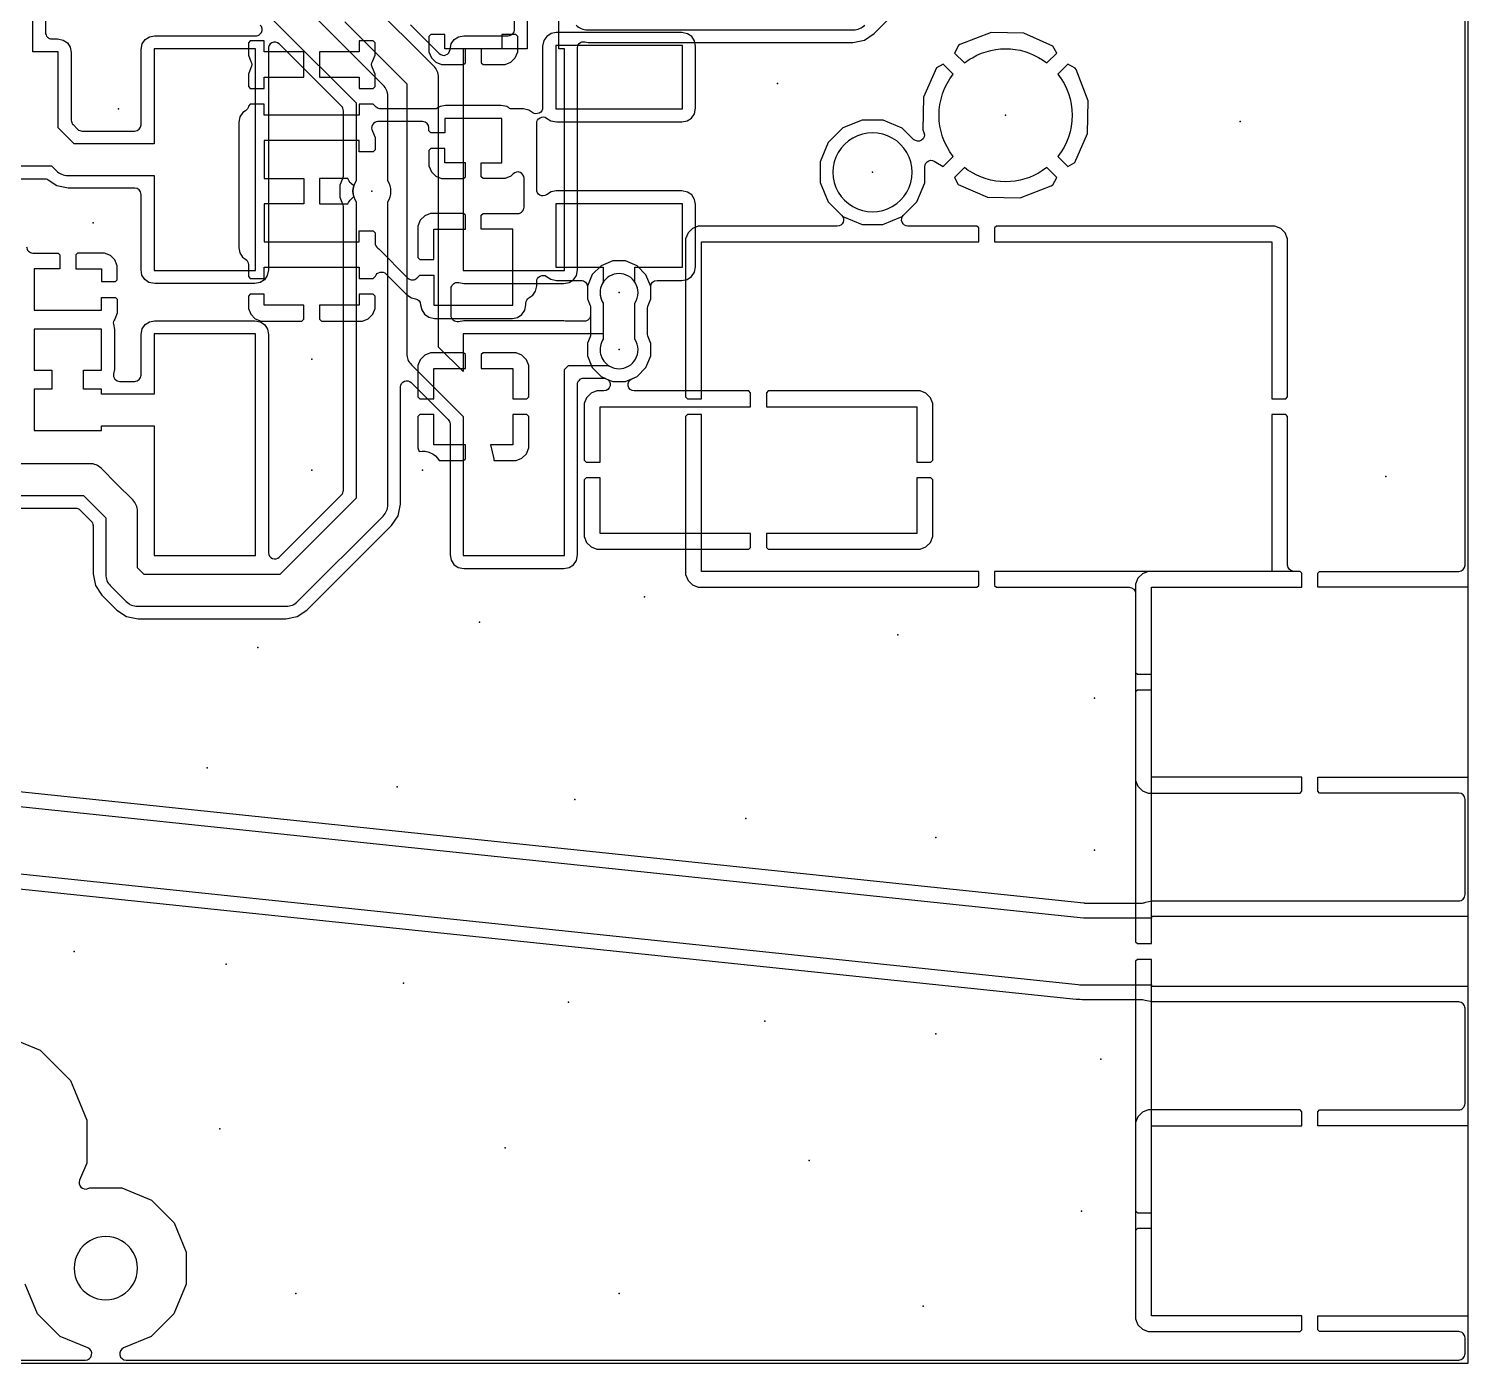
# Model space of a CAD drawing. Header units: millimetres. Extents: x 41 to 126, y -73 to -17.
# Drawn here: x 103.28 to 126, y -73 to -51.93 of the extents above; entities that cross this region are included whole.
import ezdxf

# ---------------------------------------------------------------- set-up
doc = ezdxf.new("R2010")
doc.units = ezdxf.units.MM
for name, color, linetype in [('Board', 5, 'Continuous'), ('Bottom', 70, 'Continuous'), ('Holes', 6, 'Continuous'), ('Top', 1, 'Continuous')]:
    doc.layers.add(name, color=color, linetype=linetype)

msp = doc.modelspace()

# ---------------------------------------------------------------- linework, layer by layer
at = {"layer": 'Board'}
msp.add_lwpolyline([(41, -73), (126, -73), (126, -17), (41, -17)], close=True, dxfattribs=at)
at = {"layer": 'Bottom'}
for points in [[(102.84, -67.8), (103.464, -68.06), (103.942, -68.538), (104.2, -69.163), (104.2, -69.84), (104.087, -70.112, 0.66818), (104.217, -70.243), (104.248, -70.23), (104.754, -70.23), (105.22, -70.424), (105.577, -70.782), (105.77, -71.248), (105.77, -71.754), (105.576, -72.22), (105.218, -72.577), (104.782, -72.758, 0.821045), (104.82, -72.95), (125.85, -72.95, 0.414214), (125.95, -72.85), (125.95, -72.6, 0.414214), (125.85, -72.5), (123.654, -72.5), (123.625, -72.471), (123.625, -72.25), (126, -72.25), (126, -60.75), (123.625, -60.75), (123.625, -60.529), (123.654, -60.5), (125.85, -60.5, 0.414213), (125.95, -60.4), (125.95, -41.977, 0.812489)], [(101.36, -59.5), (104.022, -59.5, -0.198912), (104.093, -59.529), (104.182, -59.618, -0.00094), (104.182, -59.618), (104.271, -59.707, -0.198912), (104.3, -59.778), (104.3, -60.54), (104.336, -60.721), (104.439, -60.875), (104.675, -61.111), (104.829, -61.214), (105.01, -61.25), (107.34, -61.25), (107.521, -61.214), (107.675, -61.111), (109.011, -59.775), (109.114, -59.621), (109.15, -59.44), (109.15, -57.589, -0.668178), (109.321, -57.519), (109.903, -58.101, -0.198912), (109.933, -58.172), (109.933, -60.241), (109.948, -60.323), (109.992, -60.392), (110.059, -60.438), (110.148, -60.456), (111.729, -60.456), (111.812, -60.44), (111.881, -60.396), (111.926, -60.329), (111.944, -60.24), (111.944, -58.013), (111.944, -57.55, -0.414214), (112.044, -57.45), (112.36, -57.45, -0.098712), (112.398, -57.458), (112.5, -57.5), (112.699, -57.5), (112.883, -57.424), (113.024, -57.284), (113.1, -57.1), (113.1, -56.901), (113.058, -56.798, -0.098271), (113.05, -56.76), (113.05, -56.34, -0.098712), (113.058, -56.302), (113.1, -56.2), (113.1, -56.001), (113.024, -55.817), (112.884, -55.676), (112.7, -55.6), (112.501, -55.6), (112.317, -55.676), (112.176, -55.816), (112.1, -56), (112.1, -56.199), (112.142, -56.302, -0.098271), (112.15, -56.34), (112.15, -56.45, -0.414214), (112.05, -56.55), (111.767, -56.55, -0.049993), (111.748, -56.548), (111.728, -56.544), (110.148, -56.544), (110.068, -56.559, -0.4698), (109.95, -56.461), (109.95, -56.038, -0.474023), (110.07, -55.94), (110.148, -55.956), (111.729, -55.956), (111.812, -55.94), (111.881, -55.896), (111.926, -55.829), (111.944, -55.74), (111.944, -55.23), (111.944, -52.335), (111.944, -52.259), (111.944, -52.257, -0.531193), (112.062, -52.14), (112.11, -52.15), (116.29, -52.15), (116.471, -52.114), (116.625, -52.011), (118.661, -49.975, -0.198912)], [(101.35, -59.3), (104.146, -59.3), (104.323, -59.477), (104.5, -59.654), (104.5, -60.55, 0.198912), (104.573, -60.727), (104.823, -60.977, 0.198912), (105, -61.05), (107.35, -61.05, 0.198913), (107.527, -60.977), (108.877, -59.627, 0.198912), (108.95, -59.45), (108.95, -54.666, 0.147477), (109, -54.5, 0.147477), (108.95, -54.334), (108.95, -53, 0.198913), (108.877, -52.823), (106.377, -50.323, 0.198912)], [(103.549, -50.456), (103.549, -51.994, 0.414214), (103.649, -52.094), (103.739, -52.094), (103.828, -52.112), (103.895, -52.157), (103.939, -52.226), (103.955, -52.309), (103.955, -53.378, 0.19891), (103.984, -53.448), (104.056, -53.521, 0.198912), (104.127, -53.55), (104.956, -53.55, 0.414213), (105.056, -53.45), (105.056, -52.26), (105.074, -52.171), (105.119, -52.104), (105.188, -52.06), (105.271, -52.044), (106.852, -52.044, 0.725653), (106.938, -51.875)], [(106.096, -50.75), (108.45, -53.104), (108.45, -54.334, 0.301511), (108.45, -54.666), (108.45, -59.346), (107.246, -60.55), (105.104, -60.55), (105, -60.446), (105, -59.55, 0.198912), (104.927, -59.373), (104.677, -59.123), (104.427, -58.873, 0.198912), (104.25, -58.8), (101.483, -58.8, 0.46912)], [(108.273, -51.827), (109.25, -52.804), (109.25, -57.062, 0.198912), (109.323, -57.238), (110.138, -58.054), (110.138, -60.25), (111.738, -60.25), (111.738, -57.315), (111.804, -57.25), (112.434, -57.25, 0.015523), (112.45, -57.26, 0.57735), (112.9, -57, 0.147477), (112.85, -56.834), (112.85, -56.266, 0.147477), (112.9, -56.1, 0.57735), (112.45, -55.84, 0.432518), (112.35, -56.266), (112.35, -56.75), (111.738, -56.75), (111.7, -56.75), (110.138, -56.75), (110.138, -57.346), (109.75, -56.958), (109.75, -52.7, 0.198912), (109.677, -52.523), (108.627, -51.473)], [(109.307, -51.871), (109.762, -52.325, 0.64562), (109.932, -52.261), (109.951, -52.171), (109.996, -52.104), (110.065, -52.06), (110.148, -52.044), (110.85, -52.044, 0.414214), (110.95, -51.944), (110.95, -51.676, 0.247739)], [(111.923, -51.877, 0.198912), (112.1, -51.95), (116.3, -51.95, 0.198912), (116.477, -51.877)], [(103.25, -55.375, 0.414214), (103.35, -55.475), (103.746, -55.475), (103.775, -55.504), (103.775, -55.725), (103.37, -55.725), (103.37, -56.375), (104.43, -56.375), (104.43, -56.175), (104.651, -56.175), (104.68, -56.204), (104.68, -56.425), (104.642, -56.518, 0.223985), (104.62, -56.6), (104.636, -56.684), (104.636, -57.315), (104.623, -57.38, 0.474022), (104.721, -57.5), (104.956, -57.5, 0.414214), (105.056, -57.4), (105.056, -56.76), (105.074, -56.671), (105.119, -56.604), (105.188, -56.56), (105.271, -56.544), (106.852, -56.544), (106.941, -56.562), (107.008, -56.608), (107.052, -56.677), (107.067, -56.759), (107.067, -60.205, 0.668179), (107.238, -60.275), (108.221, -59.293, 0.198912), (108.25, -59.222), (108.25, -54.74, 0.098271), (108.242, -54.702), (108.2, -54.599), (108.2, -54.4), (108.242, -54.298, 0.098712), (108.25, -54.26), (108.25, -53.228, 0.198912), (108.221, -53.157), (107.237, -52.173, 0.723023), (107.067, -52.259), (107.067, -55.74), (107.049, -55.829), (107.004, -55.896), (106.935, -55.94), (106.852, -55.956), (105.272, -55.956), (105.182, -55.938), (105.115, -55.892), (105.071, -55.823), (105.056, -55.741), (105.056, -54.55, 0.414213), (104.956, -54.45), (103.909, -54.45), (103.728, -54.414), (103.592, -54.323, 0.148336), (103.536, -54.306), (103.082, -54.306, 0.736707)], [(42.82, -72.95), (104.179, -72.95, 0.820313), (104.217, -72.758), (103.78, -72.576), (103.423, -72.218), (103.23, -71.752)]]:
    msp.add_lwpolyline(points, format="xyb", dxfattribs=at)
for points in [[(103.749, -53.496), (103.749, -52.3), (103.349, -52.3), (103.349, -50.151), (104.649, -50.151), (104.649, -47.849), (102.149, -47.849), (102.149, -50.151), (102.849, -50.151), (102.849, -52.3), (101.249, -52.3), (101.249, -54.1), (103.646, -54.1), (103.722, -54.177, 0.198912), (103.899, -54.25), (105.262, -54.25), (105.262, -55.75), (106.862, -55.75), (106.862, -52.25), (105.262, -52.25), (105.262, -53.75), (104.003, -53.75)], [(118.051, -52.474, -0.035632), (118.175, -52.391, -0.306508), (119.349, -52.474), (119.506, -52.317), (119.447, -52.208), (118.987, -52.006), (118.47, -51.995), (117.979, -52.185), (117.957, -52.2), (117.894, -52.317)], [(117.874, -53.949, -0.345918), (117.874, -52.651), (117.717, -52.494), (117.608, -52.553), (117.406, -53.013), (117.395, -53.53), (117.412, -53.574, -0.811982), (117.248, -53.681), (117.068, -53.501), (116.765, -53.375), (116.437, -53.375), (116.133, -53.5), (115.901, -53.732), (115.775, -54.035), (115.775, -54.363), (115.9, -54.667), (116.112, -54.879, -0.667862), (116.042, -55.05), (113.85, -55.05), (113.758, -55.088), (113.688, -55.158), (113.65, -55.25), (113.65, -57.746), (113.679, -57.775), (113.9, -57.775), (113.9, -55.3), (118.275, -55.3), (118.275, -55.079), (118.246, -55.05), (117.158, -55.05, -0.668493), (117.087, -54.879), (117.299, -54.668), (117.425, -54.365), (117.425, -54.265), (117.425, -54.11, -0.67489), (117.597, -54.041), (117.717, -54.106)], [(119.526, -52.651, -0.168073), (119.75, -53.3, -0.168073), (119.526, -53.949), (119.683, -54.106), (119.792, -54.047), (119.994, -53.587), (120.005, -53.07), (119.815, -52.579), (119.8, -52.557), (119.683, -52.494)], [(117.225, -54.2, 0.57735), (116.287, -53.659, 0.57735), (116.287, -54.741, 0.57735)], [(119.349, -54.126, -0.306508), (118.175, -54.209, -0.035632), (118.051, -54.126), (117.894, -54.283), (117.953, -54.392), (118.413, -54.594), (118.93, -54.605), (119.421, -54.415), (119.443, -54.4), (119.506, -54.283)], [(122.9, -58.025), (122.9, -60.5), (118.525, -60.5), (118.525, -60.721), (118.554, -60.75), (120.65, -60.75, -0.414213), (120.75, -60.85), (120.75, -66.346), (120.779, -66.375), (121, -66.375), (121, -60.75), (123.375, -60.75), (123.375, -60.529), (123.346, -60.5), (123.25, -60.5, -0.414214), (123.15, -60.4), (123.15, -58.054), (123.121, -58.025)], [(105, -71.5, 0.57735), (104.25, -71.067, 0.57735), (104.25, -71.933, 0.57735)]]:
    msp.add_lwpolyline(points, format="xyb", close=True, dxfattribs=at)
msp.add_lwpolyline([(111.15, -51.45), (111.15, -52.25), (110.138, -52.25), (110.138, -55.75), (111.738, -55.75), (111.738, -52.25), (111.65, -52.25), (111.65, -51.604)], dxfattribs=at)
for points in [[(118.525, -55.3), (122.9, -55.3), (122.9, -57.775), (123.121, -57.775), (123.15, -57.746), (123.15, -55.25), (123.112, -55.158), (123.042, -55.088), (122.95, -55.05), (118.554, -55.05), (118.525, -55.079)], [(104.025, -55.725), (104.43, -55.725), (104.43, -55.925), (104.651, -55.925), (104.68, -55.896), (104.68, -55.675), (104.642, -55.583), (104.572, -55.513), (104.48, -55.475), (104.054, -55.475), (104.025, -55.504)], [(104.15, -57.625), (104.15, -57.325), (104.43, -57.325), (104.43, -56.675), (103.37, -56.675), (103.37, -57.325), (103.65, -57.325), (103.65, -57.625), (103.37, -57.625), (103.37, -58.275), (104.43, -58.275), (104.43, -58.2), (105.262, -58.2), (105.262, -60.25), (106.862, -60.25), (106.862, -56.75), (105.262, -56.75), (105.262, -57.7), (104.43, -57.7), (104.43, -57.625)], [(118.275, -60.5), (113.9, -60.5), (113.9, -58.025), (113.679, -58.025), (113.65, -58.054), (113.65, -60.55), (113.688, -60.642), (113.758, -60.712), (113.85, -60.75), (118.246, -60.75), (118.275, -60.721)], [(123.375, -72.25), (121, -72.25), (121, -66.625), (120.779, -66.625), (120.75, -66.654), (120.75, -72.3), (120.788, -72.392), (120.858, -72.462), (120.95, -72.5), (123.346, -72.5), (123.375, -72.471)]]:
    msp.add_lwpolyline(points, close=True, dxfattribs=at)
at = {"layer": 'Holes'}
for p in [(115.1, -52.8), (104.7, -53.2), (118.7, -53.3), (122.4, -53.4), (116.6, -54.2), (108.7, -54.5), (104.3, -55), (112.6, -56.1), (112.6, -57), (107.75, -57.15), (107.75, -58.9), (109.5, -58.9), (124.7, -59), (113, -60.9), (110.4, -61.3), (117, -61.5), (106.9, -61.7), (120.1, -62.5), (106.1, -63.6), (109.1, -63.9), (111.9, -64.1), (114.6, -64.4), (117.6, -64.7), (120.1, -64.9), (104, -66.5), (106.4, -66.7), (109.2, -67), (111.8, -67.3), (114.9, -67.6), (117.6, -67.8), (120.2, -68.2), (106.3, -69.3), (110.8, -69.6), (115.6, -69.8), (119.9, -70.6), (107.5, -71.9), (112.6, -71.9), (117.4, -72.1)]:
    msp.add_point(p, dxfattribs=at)
at = {"layer": 'Top'}
for points in [[(102.829, -63.944), (119.935, -65.734, 0.026074), (119.945, -65.735), (120.862, -65.735, 0.130761), (120.911, -65.722), (121.009, -65.703), (125.85, -65.703, 0.414214), (125.95, -65.603), (125.95, -64.1, 0.414213), (125.85, -64), (123.654, -64), (123.625, -63.971), (123.625, -63.75), (126, -63.75), (126, -60.75), (123.625, -60.75), (123.625, -60.529), (123.654, -60.5), (125.85, -60.5, 0.414213), (125.95, -60.4), (125.95, -41.977, 0.812489)], [(102.645, -65.222), (119.845, -67.022, 0.026074), (119.9, -67.025), (121, -67.025), (121, -67.05), (126, -67.05), (126, -65.95), (121, -65.95), (121, -65.975), (119.927, -65.975), (102.785, -64.181)], [(102.84, -67.8), (103.464, -68.06), (103.942, -68.538), (104.2, -69.163), (104.2, -69.18), (104.2, -69.84), (104.087, -70.112, 0.66818), (104.217, -70.243), (104.248, -70.23), (104.754, -70.23), (105.22, -70.424), (105.577, -70.782), (105.627, -70.901), (105.77, -71.248), (105.77, -71.754), (105.576, -72.22), (105.218, -72.577), (104.782, -72.758, 0.821045), (104.82, -72.95), (125.85, -72.95, 0.414214), (125.95, -72.85), (125.95, -72.6, 0.414214), (125.85, -72.5), (123.654, -72.5), (123.625, -72.471), (123.625, -72.25), (126, -72.25), (126, -69.25), (123.625, -69.25), (123.625, -69.029), (123.654, -69), (125.85, -69, 0.414214), (125.95, -68.9), (125.95, -67.397, 0.414214), (125.85, -67.297), (121.01, -67.297), (120.902, -67.275, 0.111788), (120.859, -67.265), (119.91, -67.265), (119.875, -67.258, 0.07223), (119.846, -67.257), (119.811, -67.26), (102.63, -65.462)], [(42.82, -72.95), (104.179, -72.95, 0.820313), (104.217, -72.758), (103.78, -72.576), (103.423, -72.218), (103.23, -71.752)]]:
    msp.add_lwpolyline(points, format="xyb", dxfattribs=at)
for points in [[(107, -53.125), (106.779, -53.125), (106.75, -53.154, -0.235677), (106.704, -53.231), (106.662, -53.258), (106.618, -53.323), (106.6, -53.41), (106.6, -55.391), (106.615, -55.471), (106.658, -55.538), (106.706, -55.571, -0.247734), (106.75, -55.654), (106.75, -55.846), (106.779, -55.875), (107, -55.875), (107, -55.7), (108.5, -55.7), (108.5, -55.875), (108.721, -55.875), (108.756, -55.84, -0.548542), (108.921, -55.804), (109.252, -56.135), (109.323, -56.182), (109.389, -56.196, -0.347343), (109.469, -56.29), (109.485, -56.373), (109.529, -56.442), (109.596, -56.488), (109.685, -56.506), (110.916, -56.506), (110.998, -56.49), (111.067, -56.446), (111.113, -56.379), (111.131, -56.29), (111.131, -56.265, -0.255081), (111.177, -56.181), (111.238, -56.142), (111.282, -56.077), (111.3, -55.99), (111.3, -55.926, -0.602904), (111.456, -55.844), (111.521, -55.888), (111.61, -55.906), (112, -55.906, -0.414469), (112.1, -56.006), (112.1, -56.199), (112.142, -56.302, -0.098271), (112.15, -56.34), (112.15, -56.76, -0.098711), (112.142, -56.798), (112.1, -56.9), (112.1, -57.099), (112.176, -57.283), (112.316, -57.424), (112.398, -57.458, -0.820312), (112.36, -57.65), (112.25, -57.65), (112.158, -57.688), (112.088, -57.758), (112.05, -57.85), (112.05, -58.746), (112.079, -58.775), (112.3, -58.775), (112.3, -57.9), (114.675, -57.9), (114.675, -57.679), (114.646, -57.65), (112.84, -57.65, -0.821041), (112.802, -57.458), (112.883, -57.424), (113.024, -57.284), (113.1, -57.1), (113.1, -56.901), (113.058, -56.798, -0.098271), (113.05, -56.76), (113.05, -56.34, -0.098712), (113.058, -56.302), (113.1, -56.2), (113.1, -56.006, -0.413959), (113.2, -55.906), (113.591, -55.906), (113.673, -55.89), (113.742, -55.846), (113.788, -55.779), (113.806, -55.69), (113.806, -54.709), (113.79, -54.627), (113.746, -54.558), (113.679, -54.512), (113.59, -54.494), (111.609, -54.494), (111.527, -54.51), (111.454, -54.556, -0.593522), (111.3, -54.472), (111.3, -54.383), (111.3, -53.426, -0.602904), (111.456, -53.344), (111.521, -53.388), (111.61, -53.406), (113.591, -53.406), (113.673, -53.39), (113.742, -53.346), (113.788, -53.279), (113.806, -53.19), (113.806, -52.335), (113.806, -52.209), (113.79, -52.127), (113.746, -52.058), (113.679, -52.012), (113.59, -51.994), (111.609, -51.994), (111.527, -52.01), (111.458, -52.054), (111.412, -52.121), (111.394, -52.21), (111.394, -53.177, -0.602906), (111.238, -53.259), (111.177, -53.218), (111.09, -53.2), (110.916, -53.2, -0.150983), (110.859, -53.183), (110.829, -53.162), (110.74, -53.144), (109.859, -53.144), (109.777, -53.16), (109.739, -53.184, -0.143924), (109.685, -53.2), (108.838, -53.2, -0.198912), (108.767, -53.171), (108.721, -53.125), (108.5, -53.125), (108.5, -53.3), (107, -53.3)], [(118.051, -52.474, -0.035632), (118.175, -52.391, -0.306508), (119.349, -52.474), (119.506, -52.317), (119.447, -52.208), (118.987, -52.006), (118.47, -51.995), (117.979, -52.185), (117.957, -52.2), (117.894, -52.317)], [(107.625, -52.3), (107, -52.3), (107, -52.125), (106.779, -52.125), (106.75, -52.154), (106.75, -52.35), (106.791, -52.449, -0.27143), (106.791, -52.551), (106.75, -52.65), (106.75, -52.846), (106.779, -52.875), (107, -52.875), (107, -52.7), (107.625, -52.7)], [(107.875, -52.3), (107.875, -52.7), (108.5, -52.7), (108.5, -52.875), (108.721, -52.875), (108.75, -52.846), (108.75, -52.65), (108.709, -52.551, -0.27143), (108.709, -52.449), (108.75, -52.35), (108.75, -52.154), (108.721, -52.125), (108.5, -52.125), (108.5, -52.3)], [(117.874, -53.949, -0.345918), (117.874, -52.651), (117.717, -52.494), (117.608, -52.553), (117.406, -53.013), (117.395, -53.53), (117.412, -53.574, -0.811982), (117.248, -53.681), (117.068, -53.501), (116.765, -53.375), (116.437, -53.375), (116.133, -53.5), (115.901, -53.732), (115.775, -54.035), (115.775, -54.363), (115.9, -54.667), (116.132, -54.899), (116.435, -55.025), (116.763, -55.025), (117.067, -54.9), (117.299, -54.668), (117.425, -54.365), (117.425, -54.265), (117.425, -54.11, -0.67489), (117.597, -54.041), (117.717, -54.106)], [(119.526, -52.651, -0.168073), (119.75, -53.3, -0.168073), (119.526, -53.949), (119.683, -54.106), (119.792, -54.047), (119.994, -53.587), (120.005, -53.07), (119.815, -52.579), (119.8, -52.557), (119.683, -52.494)], [(107.625, -54.7), (107, -54.7), (107, -55.3), (108.5, -55.3), (108.5, -55.125), (108.721, -55.125), (108.75, -55.154), (108.75, -55.316, 0.251409), (108.795, -55.399), (108.807, -55.407), (109.269, -55.869, 0.414214), (109.41, -55.869), (109.454, -55.825), (109.675, -55.825), (109.675, -56.3), (110.925, -56.3), (110.925, -55.1), (110.425, -55.1), (110.425, -54.879), (110.454, -54.85), (110.979, -54.85, 0.477618), (111.1, -54.752), (111.1, -54.295, 0.668175), (110.929, -54.224), (110.892, -54.262), (110.8, -54.3), (110.454, -54.3), (110.425, -54.271), (110.425, -54.05), (110.75, -54.05), (110.75, -53.35), (109.85, -53.35), (109.85, -53.575), (109.629, -53.575), (109.6, -53.546), (109.6, -53.5, 0.414213), (109.5, -53.4), (108.795, -53.4, 0.579515), (108.709, -53.551), (108.75, -53.65), (108.75, -53.812), (108.75, -53.846), (108.721, -53.875), (108.5, -53.875), (108.5, -53.7), (107, -53.7), (107, -54.3), (107.625, -54.3)], [(117.225, -54.2, 0.57735), (116.287, -53.659, 0.57735), (116.287, -54.741, 0.57735)], [(119.349, -54.126, -0.306508), (118.175, -54.209, -0.035632), (118.051, -54.126), (117.894, -54.283), (117.953, -54.392), (118.413, -54.594), (118.93, -54.605), (119.421, -54.415), (119.443, -54.4), (119.506, -54.283)], [(108.412, -54.584, -0.14347), (108.412, -54.416), (108.373, -54.377, -0.093743), (108.321, -54.3), (107.875, -54.3), (107.875, -54.7), (108.321, -54.7, -0.093743), (108.373, -54.623)], [(112.35, -55.934, 0.301511), (112.35, -56.266), (112.35, -56.834, 0.432518), (112.45, -57.26, 0.57735), (112.9, -57, 0.147477), (112.85, -56.834), (112.85, -56.266, 0.147477), (112.9, -56.1, 0.147477), (112.85, -55.934), (112.85, -55.7), (113.6, -55.7), (113.6, -54.7), (111.6, -54.7), (111.6, -55.7), (112.35, -55.7)], [(109.76, -58.75), (110.146, -58.75), (110.175, -58.721), (110.175, -58.5), (109.675, -58.5), (109.675, -58.025), (109.454, -58.025), (109.425, -58.054), (109.425, -58.55), (109.448, -58.605, -0.315467)], [(110.622, -58.721, -0.057837), (110.625, -58.75), (110.975, -58.75), (111.067, -58.712), (111.137, -58.642), (111.175, -58.55), (111.175, -58.054), (111.146, -58.025), (110.925, -58.025), (110.925, -58.5), (110.57, -58.5)], [(105, -71.5, 0.57735), (104.25, -71.067, 0.57735), (104.25, -71.933, 0.57735)]]:
    msp.add_lwpolyline(points, format="xyb", close=True, dxfattribs=at)
for points in [[(110.175, -52.25), (109.85, -52.25), (109.85, -52.025), (109.629, -52.025), (109.6, -52.054), (109.6, -52.3), (109.638, -52.392), (109.708, -52.462), (109.8, -52.5), (110.146, -52.5), (110.175, -52.471)], [(110.75, -52.025), (110.75, -52.25), (110.425, -52.25), (110.425, -52.471), (110.454, -52.5), (110.8, -52.5), (110.892, -52.462), (110.962, -52.392), (111, -52.3), (111, -52.054), (110.971, -52.025)], [(111.6, -53.2), (113.6, -53.2), (113.6, -52.2), (111.6, -52.2)], [(110.175, -54.05), (109.85, -54.05), (109.85, -53.825), (109.629, -53.825), (109.6, -53.854), (109.6, -54.1), (109.638, -54.192), (109.708, -54.262), (109.8, -54.3), (110.146, -54.3), (110.175, -54.271)], [(109.675, -55.575), (109.675, -55.1), (110.175, -55.1), (110.175, -54.879), (110.146, -54.85), (109.625, -54.85), (109.533, -54.888), (109.463, -54.958), (109.425, -55.05), (109.425, -55.546), (109.454, -55.575)], [(107.625, -56.3), (107, -56.3), (107, -56.125), (106.779, -56.125), (106.75, -56.154), (106.75, -56.35), (106.788, -56.442), (106.858, -56.512), (106.95, -56.55), (107.596, -56.55), (107.625, -56.521)], [(107.875, -56.3), (107.875, -56.521), (107.904, -56.55), (108.55, -56.55), (108.642, -56.512), (108.712, -56.442), (108.75, -56.35), (108.75, -56.154), (108.721, -56.125), (108.5, -56.125), (108.5, -56.3)], [(109.675, -57.775), (109.675, -57.3), (110.175, -57.3), (110.175, -57.079), (110.146, -57.05), (109.625, -57.05), (109.533, -57.088), (109.463, -57.158), (109.425, -57.25), (109.425, -57.746), (109.454, -57.775)], [(110.425, -57.3), (110.925, -57.3), (110.925, -57.775), (111.146, -57.775), (111.175, -57.746), (111.175, -57.25), (111.137, -57.158), (111.067, -57.088), (110.975, -57.05), (110.454, -57.05), (110.425, -57.079)], [(114.925, -57.9), (117.3, -57.9), (117.3, -58.775), (117.521, -58.775), (117.55, -58.746), (117.55, -57.85), (117.512, -57.758), (117.442, -57.688), (117.35, -57.65), (114.954, -57.65), (114.925, -57.679)], [(114.675, -59.9), (112.3, -59.9), (112.3, -59.025), (112.079, -59.025), (112.05, -59.054), (112.05, -59.95), (112.088, -60.042), (112.158, -60.112), (112.25, -60.15), (114.646, -60.15), (114.675, -60.121)], [(117.3, -59.025), (117.3, -59.9), (114.925, -59.9), (114.925, -60.121), (114.954, -60.15), (117.35, -60.15), (117.442, -60.112), (117.512, -60.042), (117.55, -59.95), (117.55, -59.054), (117.521, -59.025)], [(121, -62.125), (121, -60.75), (123.375, -60.75), (123.375, -60.529), (123.346, -60.5), (120.95, -60.5), (120.858, -60.538), (120.788, -60.608), (120.75, -60.7), (120.75, -62.096), (120.779, -62.125)], [(123.375, -63.75), (121, -63.75), (121, -62.375), (120.779, -62.375), (120.75, -62.404), (120.75, -63.8), (120.788, -63.892), (120.858, -63.962), (120.95, -64), (123.346, -64), (123.375, -63.971)], [(121, -70.625), (121, -69.25), (123.375, -69.25), (123.375, -69.029), (123.346, -69), (120.95, -69), (120.858, -69.038), (120.788, -69.108), (120.75, -69.2), (120.75, -70.596), (120.779, -70.625)], [(123.375, -72.25), (121, -72.25), (121, -70.875), (120.779, -70.875), (120.75, -70.904), (120.75, -72.3), (120.788, -72.392), (120.858, -72.462), (120.95, -72.5), (123.346, -72.5), (123.375, -72.471)]]:
    msp.add_lwpolyline(points, close=True, dxfattribs=at)

doc.saveas('drawing.dxf')
